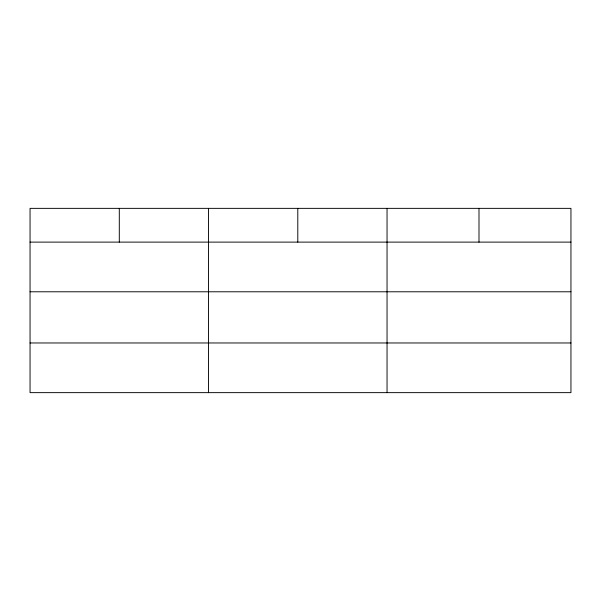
<?xml version="1.0" encoding="UTF-8"?>
<svg xmlns="http://www.w3.org/2000/svg" width="601" height="601" viewBox="0 0 601 601"><rect width="100%" height="100%" fill="white"/><g stroke="black" fill="none" stroke-linecap="round" stroke-linejoin="round"><path stroke-width="0.9" d="M570.95 291.785L570.95 208.359L30.05 208.359L30.05 392.641L570.95 392.641L570.95 291.785L30.05 291.785M30.05 242.113L570.95 242.113M30.05 342.968L570.95 342.968M478.997 208.359L478.997 242.113M387.044 208.359L387.044 392.641M297.795 208.359L297.795 242.113M208.547 208.359L208.547 392.641M119.299 208.359L119.299 242.113"/></g></svg>
